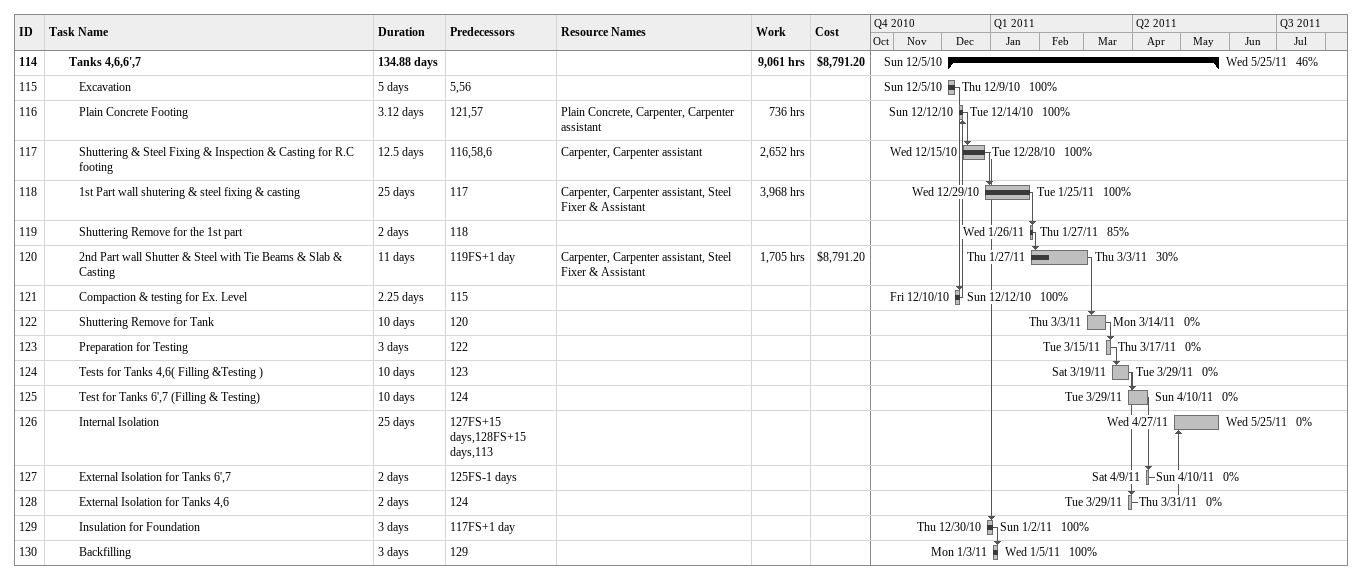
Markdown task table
| ID | Level | Task | Duration | Start | Finish | Predecessors | Resources | % complete | Work (h) | Cost ($) |
|---|---|---|---|---|---|---|---|---|---|---|
| 114 | 3 | **Tanks 4,6,6',7** | 134.88d | 2010-12-05 | 2011-05-25 |  |  | 46 | 9061 | 8791.20 |
| 115 | 4 | Excavation | 5d | 2010-12-05 | 2010-12-09 | 5, 56 |  | 100 |  |  |
| 116 | 4 | Plain Concrete Footing | 3.12d | 2010-12-12 | 2010-12-14 | 121, 57 | Plain Concrete, Carpenter, Carpenter assistant | 100 | 736 |  |
| 117 | 4 | Shuttering & Steel Fixing & Inspection & Casting for R.C footing | 12.5d | 2010-12-15 | 2010-12-28 | 116, 58, 6 | Carpenter, Carpenter assistant | 100 | 2652 |  |
| 118 | 4 | 1st Part wall shutering & steel fixing & casting | 25d | 2010-12-29 | 2011-01-25 | 117 | Carpenter, Carpenter assistant, Steel Fixer & Assistant | 100 | 3968 |  |
| 119 | 4 | Shuttering Remove for the 1st part | 2d | 2011-01-26 | 2011-01-27 | 118 |  | 85 |  |  |
| 120 | 4 | 2nd Part wall Shutter & Steel with Tie Beams & Slab & Casting | 11d | 2011-01-27 | 2011-03-03 | 119FS+1d | Carpenter, Carpenter assistant, Steel Fixer & Assistant | 30 | 1705 | 8791.20 |
| 121 | 4 | Compaction & testing for Ex. Level | 2.25d | 2010-12-10 | 2010-12-12 | 115 |  | 100 |  |  |
| 122 | 4 | Shuttering Remove for Tank | 10d | 2011-03-03 | 2011-03-14 | 120 |  | 0 |  |  |
| 123 | 4 | Preparation for Testing | 3d | 2011-03-15 | 2011-03-17 | 122 |  | 0 |  |  |
| 124 | 4 | Tests for Tanks 4,6( Filling &Testing ) | 10d | 2011-03-19 | 2011-03-29 | 123 |  | 0 |  |  |
| 125 | 4 | Test for Tanks 6',7 (Filling & Testing) | 10d | 2011-03-29 | 2011-04-10 | 124 |  | 0 |  |  |
| 126 | 4 | Internal Isolation | 25d | 2011-04-27 | 2011-05-25 | 127FS+15d, 128FS+15d, 113 |  | 0 |  |  |
| 127 | 4 | External Isolation for Tanks 6',7 | 2d | 2011-04-09 | 2011-04-10 | 125FS-1d |  | 0 |  |  |
| 128 | 4 | External Isolation for Tanks 4,6 | 2d | 2011-03-29 | 2011-03-31 | 124 |  | 0 |  |  |
| 129 | 4 | Insulation for Foundation | 3d | 2010-12-30 | 2011-01-02 | 117FS+1d |  | 100 |  |  |
| 130 | 4 | Backfilling | 3d | 2011-01-03 | 2011-01-05 | 129 |  | 100 |  |  |
